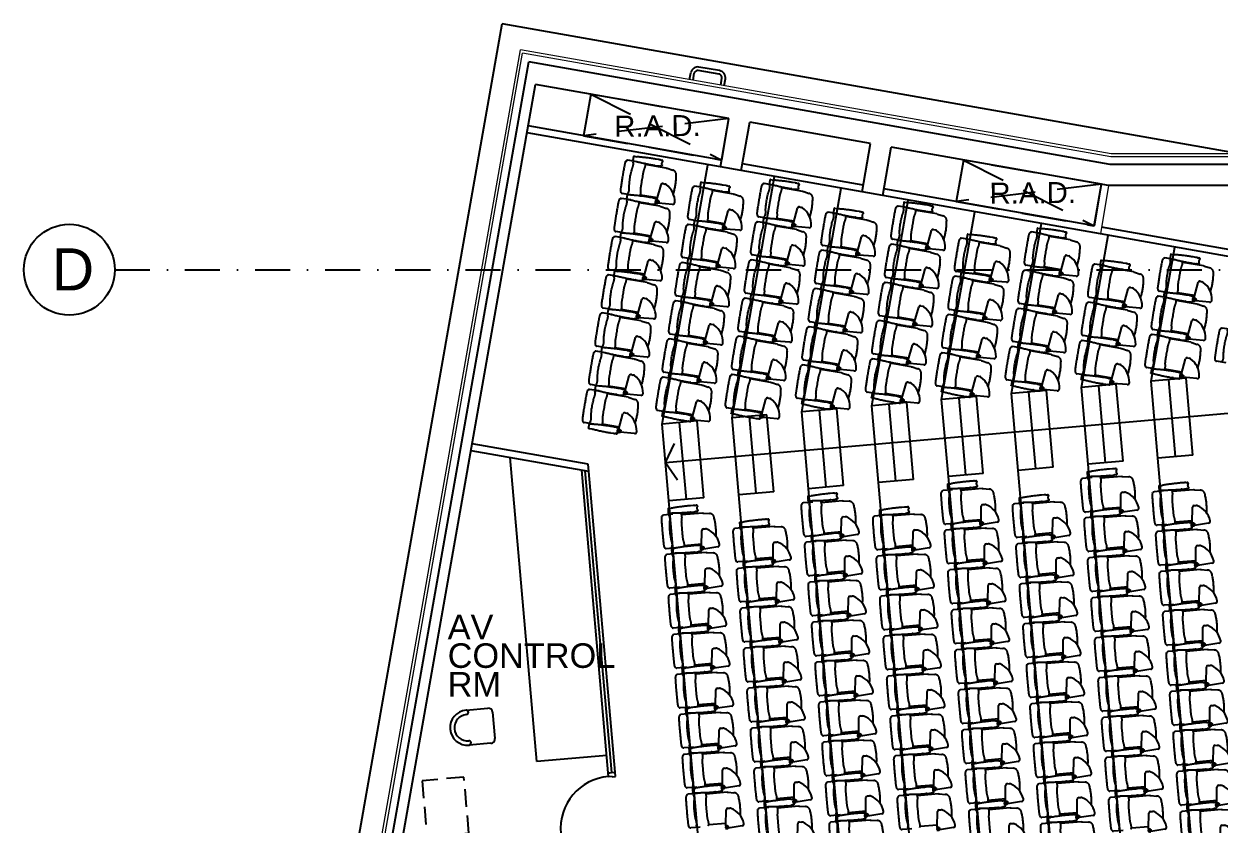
# Model space of a CAD drawing. Header units: millimetres. Extents: x 27940 to 139928, y 247 to 79491.
# Drawn here: x 27940 to 44983, y 66290 to 77695 of the extents above; entities that cross this region are included whole.
import ezdxf

# ---------------------------------------------------------------- set-up
doc = ezdxf.new("R2010")
doc.units = ezdxf.units.MM
doc.header["$LTSCALE"] = 1000
for name, pattern in [('DASHDOT', [1, 0.5, -0.25, 0, -0.25]), ('DASHED2', [0.375, 0.25, -0.125]), ('HIDDEN', [9.524999999999999, 6.35, -3.175])]:
    doc.linetypes.add(name, pattern=pattern)
doc.layers.get('0').update_dxf_attribs({"color": 8})
for name, color, linetype in [('CLADDING', 8, 'Continuous'), ('DLN020__', 8, 'DASHDOT'), ('DLN041__', 8, 'Continuous'), ('DLN210__', 8, 'Continuous'), ('DLN220__', 8, 'Continuous'), ('DLN240__', 8, 'Continuous'), ('DLN246__', 8, 'Continuous'), ('DLN280__', 8, 'Continuous'), ('DLN314__', 8, 'Continuous'), ('DLN325__', 8, 'Continuous'), ('FITDOOR', 8, 'Continuous'), ('Leature theatre furniture', 8, 'Continuous')]:
    doc.layers.add(name, color=color, linetype=linetype)
doc.styles.get("Standard").update_dxf_attribs({"font": 'arial.ttf'})
doc.styles.add('SWIS721LT750', font='swissl.ttf')

# ---------------------------------------------------------------- blocks, each defined once
blk = doc.blocks.new('CC5032PLX')
at = {"layer": 'Leature theatre furniture', "linetype": 'Continuous'}
for p, q in [((-357.1777524185309, 276.1431391216356), (-154.7959730618168, 291.2604706426573)), ((-160.3550309542479, 283.6454166575531), (-124.3175004495279, 283.6454166575641)), ((-124.3175004495279, 268.3545833424432), (-160.355030746694, 268.3545833424396)), ((-160.0770363602496, 283.4955065270042), (-127.3178129368316, 283.4955065270115)), ((-127.3178129484877, 268.5044934729885), (-160.0770363129559, 268.5044934729813)), ((-140.5192742146173, 294.319320550625), (-149.8823046924226, 294.3193205506177)), ((-149.8823046887555, 257.6806794497061), (-140.5192746610119, 257.6806794497024)), ((-127.6699248111254, 247.1431231570023), (-149.6898284154595, 27.6217622004333)), ((-147.3838025174191, 283.6454166575531), (-147.3838025174045, 283.4955065270151)), ((-147.3838025174191, 268.5044934729813), (-147.3838025174045, 268.3545833424359)), ((-136.3903929444496, 283.6454166575531), (-136.3903929444496, 283.4955065270187)), ((-136.3903929444641, 268.5044934729813), (-136.3903929444641, 268.3545833424396)), ((-134.0686565796495, 255.9180536543136), (-116.8416569813999, 255.7141765940178)), ((-134.0676391412562, 296.0819583867997), (-116.841646297471, 296.2858235325693)), ((-130.405837909464, 219.8681914591216), (116.9533194476971, 219.868191459118)), ((-129.382972156789, 283.6454166575568), (-129.382972156789, 283.4955065270115)), ((-129.382972156789, 268.5044934729776), (-129.382972156789, 268.3545833424432)), ((-129.2404601804737, 283.6454166575531), (-129.2404601804737, 283.4955065270115)), ((-129.2404601804737, 268.5044934729813), (-129.2404601804883, 268.3545833424396)), ((-126.6502836972068, 282.7041848482477), (-124.7722408973495, 282.7041848482477)), ((-124.7722408973641, 269.2958151520907), (-126.6502837455046, 269.2958151520907)), ((-123.9492153806641, 279.6478131764816), (-125.8564816220751, 279.6478131764779)), ((-125.8564816180733, 272.3521868235221), (-123.9492153806787, 272.3521868235184)), ((-123.9194118715532, 279.4979030459363), (-125.8426822249894, 279.4979030459363)), ((-123.9194118715386, 272.5020969540492), (-125.8426822213223, 272.5020969540528)), ((-121.6605803606071, 255.7712072990289), (-123.9160479523125, 253.991742043967)), ((238.6143160969514, 240.3559092996329), (376.5008065917064, 240.3559092996366)), ((287.4752842624002, 203.2481981413439), (287.4753710890218, 203.2487426742446)), ((392.860335014615, 231.0989834093052), (392.8581487855699, 231.1020636267567)), ((402.1707711541385, 217.9783282471399), (392.860335014615, 231.0989834093052)), ((-177.0437942388235, 5.255198358121561), (-203.8634265549772, 7.945440964776935)), ((122.1040051827295, 144.7409645699518), (122.1026992049883, 144.7474544416691)), ((126.7722501376848, 66.51125106973632), (126.7977944158338, 60.28399651073414)), ((285.7623777022091, 167.3770280181016), (285.7623002523178, 167.3777905063325)), ((296.494700465817, 107.1523951362033), (296.5193781748094, 106.9125310180752)), ((121.7365500450251, -147.1145123870338), (121.7352777031047, -147.1207574938344)), ((126.7899841097096, -60.41556810003385), (126.7708319595404, -64.70357502879779)), ((287.2768602663855, -167.3253911191932), (287.2768153526267, -167.3259733961204)), ((296.3110072448617, -110.35217132455), (296.2996688804269, -110.4621971439592)), ((-199.0565378643369, -218.7474384311281), (-282.0968622047221, -205.6942082657588)), ((-184.6991479875724, -219.8681914591252), (116.782754246291, -219.8681914591252)), ((239.415501707379, -240.3559092996366), (376.5008065916918, -240.3559092996293)), ((287.343030243559, -202.0159217720284), (287.3431298401847, -202.016639758931)), ((392.860335851452, -231.0989819115384), (392.8580152263021, -231.1022514364959)), ((402.1704200019885, -217.9788211046798), (392.860335852456, -231.0989819105453))]:
    blk.add_line(p, q, dxfattribs=at)
for centre, radius, start, end in [((-354.9444040797971, 246.2444093034937), 29.982026108062, 94.27189498504127, 187.4566335215291), ((-87.3880909338477, 281.2628665634111), 299.82026108062, 187.4566335215291, 243.4986385853551), ((-141.8870977309271, 276), 19.98801740537467, 158.9627806855706, 201.0372193665381), ((-160.0764681285655, 282.9958060918798), 0.4997004351343667, 90.00021498503996, 158.9628563934114), ((-160.0764681285655, 269.0041939081202), 0.4997004351343667, 201.0371456855064, 269.9997902101393), ((-117.7258188781416, 246.1456427608209), 9.994008702687333, 128.271894985004, 174.2718949848943), ((-127.3193433040578, 282.9958060918761), 0.4997004351343667, 21.03732479365413, 90), ((-127.3193433040578, 269.0041939081202), 0.4997004351343667, 270, 338.9626748500549), ((-145.5087137016817, 275.9999999999964), 19.98801740537467, 338.9627761467514, 21.03722384446403), ((-126.4504035741265, 282.5535097679531), 0.1998801740537467, 105.3495538066091, 130.5809985156347), ((-126.450403574112, 269.4464902320469), 0.1998801740537467, 229.4190029262501, 254.6505229831836), ((-124.6514820076263, 276), 6.995806091881135, 91.77481402613795, 105.349479211144), ((-124.6514820076263, 276), 6.995806091881135, 254.6505229831836, 268.225185965522), ((-143.5596108272293, 276.0000000000036), 19.98801740537467, 337.511375366294, 22.48862463351349), ((-198.8760245742451, 57.66597063036534), 49.97004351343667, 243.4986385853551, 264.2718949851433), ((-174.5500932483992, 30.11546319075205), 24.98502175671834, 264.2718949851433, 354.2718949848943)]:
    blk.add_arc(centre, radius, start, end, dxfattribs=at)
for points in [[(-160.3551346310851, 283.6454161285401), (-160.0456829456089, 284.3538388063389), (-159.5291687051504, 285.395646414574), (-158.8770282304613, 286.5291548295245), (-158.1886193836108, 287.5663836873318), (-157.2296337132138, 288.8112227924321), (-156.2460559131869, 289.9047171750171), (-154.9520499453938, 291.1270573289949), (-153.5728805704566, 292.2161437840841), (-152.018923850279, 293.2298270242318), (-150.0331944680074, 294.2527243926088), (-149.8823035511014, 294.3193179351874)], [(-149.8822992296919, 257.6806919592127), (-150.2453597412823, 257.8434503287062), (-152.556961891125, 259.0980818070602), (-154.2721428175137, 260.3114214157649), (-155.9386344083032, 261.7846858354169), (-157.2758573969477, 263.2443378952157), (-158.7124968298886, 265.2098755818515), (-159.6200107287004, 266.7769508073143), (-160.355129602438, 268.3545860008453)], [(-143.4827069552412, 294.320786930537), (-142.1086751917028, 294.389911395192), (-140.7289634405897, 294.5546227415689), (-139.3962607320864, 294.792156321153), (-138.1485890390759, 295.0722237535083), (-137.0027591510443, 295.3663396086449), (-135.9540633322176, 295.6526819286046), (-135.0908446795511, 295.8843020705717), (-134.4504105317174, 296.0323138381464), (-134.0494466677774, 296.0820718627729), (-133.8937669853476, 296.0299305409098), (-133.9902808930055, 295.8798084341106), (-134.3411998166703, 295.6467094160653), (-134.9295963464829, 295.3605351683436), (-135.6940276936803, 295.0682241049144), (-136.6329667358223, 294.789665821856), (-137.7352530687349, 294.5532124210367), (-138.9704763564223, 294.3894238494686), (-140.2914885066275, 294.3207869305406)], [(-140.2914885066275, 257.6792130697868), (-138.9728222077683, 257.6107925138203), (-137.7391240844445, 257.4474618014319), (-136.6378636708396, 257.2115896591677), (-135.6998021379695, 256.9337362168881), (-134.9354895625584, 256.642002722223), (-134.3455947153125, 256.3557483998375), (-133.9923727109854, 256.1220056776729), (-133.8934908762167, 255.9710292533673), (-134.0468861074623, 255.9179434956859), (-134.4455775740207, 255.9667607992524), (-135.0838965508883, 256.1139216656156), (-135.9452346375911, 256.3448920760893), (-136.9932877034007, 256.6311223415432), (-138.1404630841716, 256.9257987269957), (-139.3900366999733, 257.2065741805527), (-140.7244559251121, 257.4446964945346), (-142.1061446304084, 257.6098701471055), (-143.4827069552412, 257.6792130697868)], [(-140.2914885066275, 294.3207869305406), (-140.4052325526573, 294.3196870365791), (-140.5192742146173, 294.319320550625)], [(-140.5192746610119, 257.6806794497024), (-140.4052327751997, 257.6803129650798), (-140.2914885066275, 257.6792130697868)], [(-133.8913604747067, 296.0168531779782), (-133.9902808930055, 295.8798084341106), (-134.3411998166703, 295.6467094160653), (-134.9295963464829, 295.3605351683436), (-135.6940276936803, 295.0682241049144), (-136.6329667358223, 294.789665821856), (-137.7352530687349, 294.5532124210367), (-138.9704763564223, 294.3894238494686), (-140.2914885066275, 294.3207869305406)], [(-140.2914885066275, 257.6792130697868), (-138.9728222077683, 257.6107925138203), (-137.7391240844445, 257.4474618014319), (-136.6378636708396, 257.2115896591677), (-135.6998021379695, 256.9337362168881), (-134.9354895625584, 256.642002722223), (-134.3455947153125, 256.3557483998375), (-133.9923727109854, 256.1220056776729), (-133.8910619773087, 255.9831286262597)], [(-126.7144302740344, 269.3152794761045), (-126.6502826405049, 269.2958188591947)], [(-124.3175004495279, 283.6454166575641), (-124.0883797291899, 283.22878349651), (-123.8725934466784, 282.8158679131484)], [(-123.8725934466929, 269.1841320871754), (-124.0883820151648, 268.7712122407138), (-124.3175004495279, 268.3545833424432)], [(-123.8725934466784, 282.8158679131484), (-123.1761581762112, 281.2491325845986), (-122.6286562868772, 279.5136826159287), (-122.2959947237978, 277.7195108966334), (-122.1920574330288, 276.0000011789598)], [(-122.1920574330288, 276.0000011789598), (-122.2956149024831, 274.2836279736512), (-122.6278025017091, 272.4897276249903), (-123.1752617336315, 270.7532159361581), (-123.8725934466929, 269.1841320871754)], [(118.989624885493, 229.3873946451131), (118.8917063205881, 228.9813348044772), (117.455575896849, 222.572329998402), (116.24802930429, 216.0709236263865), (115.2896843354683, 209.1594151753343), (114.6679866669874, 201.5988448500102), (114.5310174721672, 193.3349782133555), (114.9933441487956, 184.5919930356176), (116.0158284524659, 175.7916017974967), (117.4289584397193, 167.3170415380009), (119.0275218890165, 159.3171755468793), (120.6637217360112, 151.6480309193175), (122.1026950441446, 144.7474536051777)], [(120.8481356315897, 233.8626199555329), (119.7763883995212, 231.7758119524406), (118.9898164476617, 229.3879487589293)], [(286.7010923961643, 198.4406797262927), (285.8371588081063, 191.5786955796357), (285.2580124665692, 183.9822999411845), (285.2034959909361, 177.6196811348855)], [(285.2035126782721, 177.6197906878806), (285.2393790397909, 176.5484256406708)], [(285.2393790397909, 176.5484256406708), (285.2977748154954, 175.0641328224156)], [(285.2977748154954, 175.0641328224156), (285.3393955596403, 174.1389406958187)], [(285.3393961616093, 174.1389180817132), (285.3593846041185, 173.7139644203889), (285.3994018838421, 172.8556786098743)], [(285.3994018838421, 172.8556786098743), (285.4139706453716, 172.5403566782043)], [(285.4139704901318, 172.5403600361933), (285.4289426125179, 172.214685031071)], [(285.4289426125179, 172.214685031071), (285.4643652557133, 171.4374764533241)], [(285.4643652557133, 171.4374764533241), (285.4757543710584, 171.18535360018)], [(285.4757489722979, 171.1854112949222), (285.531881311239, 170.1475409030427)], [(286.844614288726, 199.4070131807675), (286.7010923961643, 198.4406797262927)], [(286.9039043543162, 199.7926690980021), (286.8446447954339, 199.4069232283546)], [(287.1137813443929, 201.068514577124), (287.0472886197094, 200.6778897653639), (286.9039043543162, 199.7926690980021)], [(287.2177703714697, 201.6776281929342), (287.1137831426604, 201.06852905911)], [(287.4752854127146, 203.248197958128), (287.3922815925907, 202.7319479152975), (287.2177703714697, 201.6776281929342)], [(295.8368561545067, 223.586844063153), (292.9638876082754, 219.2460314701311), (290.3225238042214, 213.758574034302), (288.4854860706255, 208.1228590335741), (287.4752712735208, 203.2487569543482)], [(379.0785210817994, 240.1577012148482), (376.5008065917064, 240.3559092996366)], [(384.9065209182445, 238.1130930477448), (381.0258237774397, 239.738494978661), (379.0785210817994, 240.1577012148482)], [(392.8580737172451, 231.1020103140436), (390.6020925922348, 233.788793527332), (387.7412178152299, 236.2657601096871), (384.9065392792254, 238.1130431306738)], [(409.9310063715675, 167.4057095172029), (409.7322623001091, 174.593470117481), (409.4186539225193, 181.6160906913756), (409.0210826997209, 187.8765139391107), (408.5555216733919, 193.3874346982666), (408.0321232469287, 198.1858324830573), (407.452429140787, 202.3489607381889), (406.8011006886227, 206.0000547335258), (406.038328381168, 209.2741793268287), (405.0772474638361, 212.3392267942218), (403.7141325331177, 215.4468007750984), (402.1705925205606, 217.978201680693)], [(-349.6045612246235, 85.46008294263447), (-353.1571257436299, 30.0789908717561), (-353.1555531017366, -30.1261309121619), (-349.6045087167731, -85.46063085384594)], [(-349.1361713428341, 90.251601413147), (-349.6045612246235, 85.46008294263447)], [(122.1039898089657, 144.7409614804637), (124.1079966041289, 132.5124824202903), (125.444168310336, 119.1210325958527), (126.1858541362599, 105.2234163608919), (126.5550516621006, 90.67858758867806), (126.7213204368163, 75.81519698007469), (126.7726060400018, 66.51125240793044)], [(126.7977930333436, 60.28399615994567), (126.9154583413037, 19.74868460773359), (126.9131391402916, -20.96506182142912), (126.7899829713861, -60.41556797277735)], [(285.531881311239, 170.1475409030427), (285.6533186738961, 168.5313230483735)], [(285.6533186738961, 168.5313230483735), (285.7623761724681, 167.3770278598677)], [(285.7622402925917, 167.3777844133147), (285.8435634459311, 166.6120644772564)], [(285.8435634459311, 166.6120644772564), (286.6121841063723, 161.0536016467086), (287.9563400174957, 153.6744380114251), (289.5818486924109, 145.9849432495284), (291.026779217922, 139.6317143497581)], [(291.026779217922, 139.6317143497581), (291.2125278643507, 138.8362213806286)], [(291.2125259628083, 138.8362296286796), (293.3109903063887, 128.9431570788947), (295.1611915965768, 117.9049641064266), (296.4947006010625, 107.1523963518011)], [(296.51938190691, 106.9125306626156), (301.3318344513391, 34.93514734751079), (301.2339730118692, -38.09126812146133), (296.3110133255541, -110.3521712525944)], [(409.9310794767516, -167.4058069694402), (410.9729357714677, -101.2130062978977), (411.5017463510594, -33.78370477488716), (411.501506198023, 33.84507864892657), (410.9722225850128, 101.2734304752667), (409.931079700953, 167.4058124381627)], [(-349.6045087167731, -85.46063085384594), (-349.1361348790233, -90.2519625626519)], [(-349.1361348790233, -90.2519625626519), (-341.2348603177816, -149.2954265891713)], [(-341.2347741970734, -149.295412038231), (-341.2030324525695, -149.4831185908952)], [(-341.2030324525695, -149.4831185908952), (-338.3987095330376, -160.252246401611), (-333.3328356255515, -171.2355960517234), (-326.2050370643701, -181.3265171821549), (-317.190582469193, -190.1407231275043), (-306.5358345186978, -197.3394551748497), (-294.5425963129092, -202.6325171849167), (-282.0968567103409, -205.6941472749895)], [(121.7352621297905, -147.1207543224009), (120.5410905527242, -152.7929830035791), (119.1309738913551, -159.2810087491453), (117.7781722312502, -165.7056484336135), (116.5398905780166, -172.2533510472349), (115.4791226802772, -179.1569037873051), (114.6976210095308, -186.5474602054164), (114.3331197479856, -194.292448959266), (114.4808641438576, -202.0696936743625), (115.1178895258781, -209.5568673848102), (116.1282960214157, -216.528969795454), (117.4072614288161, -223.0545948586405), (118.8728612596606, -229.2685706224656), (118.9436602704372, -229.5494933510709)], [(126.7714484366297, -64.70357767054156), (126.6752557997097, -78.13409795267216), (126.3651518059487, -96.62915723354308), (125.6421983448672, -114.6034607313995), (124.1909050377726, -131.5623924899992), (121.7365459481371, -147.1145115531981)], [(287.1043049030995, -170.1837147808728), (287.0724507972773, -171.0910055474524)], [(287.1114085461886, -170.0183570316731), (287.1043049030995, -170.1837147808728)], [(287.1992933985312, -168.4143617660375), (287.1114085461886, -170.0183570316731)], [(287.2768581180135, -167.3253909529521), (287.1992933985312, -168.4143617660375)], [(287.3371634493087, -166.5813924144895), (287.2767700617987, -167.3259699012197)], [(291.7380262905499, -139.5595158616197), (290.4663007785275, -145.8976402750304), (289.0718301645247, -153.5816010168346), (287.9551283209003, -160.9640730351166), (287.3371634493087, -166.5813924144895)], [(291.8875581538305, -138.8425330145437), (291.7380262905499, -139.5595158616197)], [(296.299669007014, -110.4621976799717), (295.1769151101762, -119.803317674865), (293.6311399822152, -129.7400586322583), (291.8875609598181, -138.8425423292865)], [(402.1702578182012, -217.9787061835777), (403.7414111002436, -215.3943702096512), (405.0942742834595, -212.2926510518628), (406.0503275607916, -209.2293430500213), (406.810524378554, -205.9535332049927), (407.4601662031637, -202.2997154841796), (408.0385631189711, -198.1335391023495), (408.5607807432971, -193.3328015422412), (409.0251936139393, -187.82071581747), (409.4216497682064, -181.5604953238508), (409.7341892715776, -174.5395298091025), (409.9310096782574, -167.4056943722826)], [(-184.6991479875724, -219.8681914591252), (-189.5097908112366, -219.743025722586), (-194.3038505396398, -219.3681219778919), (-199.0643788620655, -218.7453302156464)], [(111.5510249562794, -219.8681914591216), (116.1387640376051, -219.2561504439109), (116.6408601772273, -219.1118241219483)], [(118.9436187083629, -229.5491789412263), (119.7065008986101, -231.8197058618607), (120.7565081475914, -233.8632477032152)], [(286.4780639029486, -184.8585681667828), (286.3949188298284, -188.7148784428937), (286.5111207524169, -193.3682688889712), (286.7404875059146, -196.8510479958713)], [(286.5223602044571, -183.8875511740262), (286.4780766189942, -184.8585634216288)], [(286.6049917088094, -182.2008348110976), (286.5291965551587, -183.7421031181839), (286.5223602044571, -183.8875511740262)], [(286.6572961741913, -181.20411013782), (286.6049917088094, -182.2008348110976)], [(286.7054005827958, -180.2899478529653), (286.6572958850302, -181.204091024938)], [(286.7984378862893, -178.3959125864167), (286.7054005827958, -180.2899478529653)], [(286.7404875059146, -196.8510479958713), (286.8268491410709, -197.8384871237431)], [(287.0317293016851, -172.4517459929993), (286.936853833482, -175.1530823075154), (286.7984378862893, -178.3959125864167)], [(286.8268844029226, -197.8385299917099), (286.9054465967638, -198.6337583081622)], [(286.9054465967638, -198.6337583081622), (287.0673490680347, -200.0205375147452)], [(287.0416017026291, -172.1356809981153), (287.031728950562, -172.451748832631)], [(287.0724552062893, -171.0909511767168), (287.0648861065565, -171.3560528168855), (287.0416017026291, -172.1356809981153)], [(287.0673490680347, -200.0205375147452), (287.2019549802644, -201.0129798705602)], [(287.201966308814, -201.0130961708455), (287.226135489007, -201.182376719371), (287.3177353282372, -201.8328616175531)], [(287.3177353282372, -201.8328616175531), (287.3431506746856, -202.0159068966095)], [(287.3431753798795, -202.0166334487149), (288.2913682751096, -207.1196448993142), (290.120357247506, -213.0941085310042), (292.8401214160549, -218.9245801223078), (295.8979666098021, -223.588009420866)], [(295.8997371893638, -223.5867040127741), (296.1997513545357, -223.9890468330559)], [(296.1997513545357, -223.9890468330559), (296.9348365521146, -225.0105978861975)], [(296.9348365521146, -225.0105978861975), (297.5203602168331, -225.8926008162307), (297.8858945367538, -226.5226521061413)], [(384.9062779795349, -238.1132306489271), (381.0326663767191, -239.7365880658326), (376.5008065916918, -240.3559092996293)], [(384.9062975987763, -238.1131816369816), (387.7729905898159, -236.2421761883088), (390.6363961662864, -233.7538773884953), (392.8579280755512, -231.1021895406047)]]:
    blk.add_spline(points, degree=3, dxfattribs=at)
blk.add_open_spline([(-344.2657043352956, 126.6469531274706), (-345.8891933378036, 114.5151692226973), (-347.5126823403261, 102.3833853179203), (-349.1361713428341, 90.251601413147)], degree=3, dxfattribs=at)
blk = doc.blocks.new('BB5032X')
at = {"linetype": 'Continuous'}
for p, q in [((-117.2006055260645, 22.85768559180724), (-117.2001462967019, 22.86802871588588)), ((-117.2004616016784, 22.86115186847746), (-116.2600953388173, 38.21736256724398)), ((-110.3396859288914, 43.79614456267882), (-110.3380851815236, 43.79627618443919)), ((-104.1310684052005, 44.25170212097873), (-104.0619120373376, 44.25653130060527)), ((-82.71045748107281, 44.62930340752791), (-82.71115726955759, 44.62931210098759)), ((-77.35698110841622, 44.55849439041776), (-77.35895162444649, 44.55852268911985)), ((-19.35866884634015, 44.97302593535278), (-59.53735537663306, 44.72385374997975)), ((-19.41575367928453, 44.97303916209057), (-10.85145599570387, 44.97303916209057)), ((-11.15741501400043, 44.97302161227708), (-11.19134595078503, 44.97301786785829)), ((280.2985194872526, 34.12385037337663), (245.7100365835868, 34.12385037337663)), ((296.6400140526021, 33.97962958913558), (254.5741805299913, 33.97963293146313)), ((280.3427609759674, 34.1232093746512), (280.2987987445013, 34.12381186379935)), ((283.5879062567183, 34.0343562947528), (280.3429275837552, 34.12324189848005)), ((284.099119065977, 34.01994781480607), (284.084360239729, 34.02031346094009)), ((-116.2600953404835, -38.21736254759162), (-117.2007927604864, -22.85391981368593)), ((-117.2000852019919, -22.86933325150312), (-117.2006294390594, -22.85714517411543)), ((-110.3396856607214, -43.79614109009708), (-110.3381054014026, -43.79627104718384)), ((-104.0619120383417, -44.25653129827697), (-104.13111626717, -44.25169850148086)), ((-77.35714537127933, -44.55849786233739), (-77.3589516101274, -44.55852372949448)), ((-59.53735540861089, -44.72385326627409), (-19.35848669753614, -44.97302574013884)), ((-19.41574610982207, -44.97303916209057), (-10.85142994731723, -44.97303916209057)), ((296.6400141578706, -33.97962958913558), (254.6182931442963, -33.97962958913558))]:
    blk.add_line(p, q, dxfattribs=at)
for points in [[(-117.2004741721394, 22.85838170949137), (-117.2036609890129, 22.49189057319745), (-117.019318145838, 21.00493626646494), (-116.5870718060542, 19.25545344333659), (-115.9576743734942, 17.14362962528685), (-115.1901120749098, 14.62257940424752), (-114.361227897105, 11.65036102385056), (-113.5795486954521, 8.197686522566073), (-112.992095116686, 4.264782466569159), (-112.7683473836296, 0.01483942559571005), (-112.9893806559703, -4.237228961595974), (-113.5754478212111, -8.17573649136466), (-114.3571550034321, -11.63444039908791), (-115.1869023550971, -14.61173697083723), (-115.9555362162937, -17.13667826155142), (-116.5858471612155, -19.25111531533184), (-117.0188059482243, -21.0023614530437), (-117.2036380997379, -22.49056639869377), (-117.2005039899304, -22.85794322702714)], [(-110.8879829046055, 43.74060786431073), (-111.2554904302524, 43.68544691568968), (-111.8159221136812, 43.56129906661226), (-112.5598796747145, 43.30888272574521), (-113.3612431811853, 42.90597755425551), (-114.1484174676007, 42.34303617403202), (-114.8764251247558, 41.61215412570891), (-115.4962219047957, 40.71921329516044), (-115.9602105167723, 39.68419583064679), (-116.2269388447676, 38.53715652797837), (-116.260082678069, 38.2172101682736)], [(-110.3380851925176, 43.79627614746278), (-110.5795565944209, 43.77473368526262), (-110.8879829046055, 43.74060786431073)], [(-110.002316862905, 43.82376865200786), (-110.3396859288914, 43.79614456234413)], [(-104.1315416967991, 44.2520938651287), (-106.1054701236135, 44.11913811595878), (-108.3011948353451, 43.95807672647788), (-110.002316862905, 43.82376865200786)], [(-104.06192473806, 44.25657828777184), (-104.1315416967991, 44.2520938651287)], [(-103.7918756811414, 44.26793667220772), (-103.9815381765802, 44.26115848099289), (-104.0619219483997, 44.2565276754467)], [(-103.7902823536569, 44.26795264996326), (-93.89030200034904, 44.45716272395657), (-84.00952199031599, 44.61687333688315)], [(-102.9971611829969, 44.34811929694843), (-103.2103616780005, 44.30752663846215)], [(-101.913415301955, 44.42536860651308), (-102.9971611829969, 44.34811929694843)], [(-100.9711198123114, 44.40216943049745), (-101.4224280613635, 44.41378363957483), (-101.9075250294409, 44.42567867896287)], [(-99.20304157626379, 44.35564608272398), (-100.9711198123114, 44.40216943049745)], [(-82.71115683048993, 44.62934756206232), (-82.83531730200048, 44.62960212711914), (-83.04135315945314, 44.62832464362145), (-83.31972325100651, 44.62566371515277), (-83.64730020692514, 44.62184365390567), (-84.00163864929345, 44.61704643710982)], [(-77.41733109360212, 44.55933159418782), (-79.0930108295288, 44.58218391980336), (-80.99114294572792, 44.60728560762072), (-82.71045748107281, 44.62930340752791)], [(-77.35895161045482, 44.55852372982918), (-77.41733109360212, 44.55933159418782)], [(-76.44063765448664, 44.55374878435396), (-77.35698196590238, 44.55843689254834)], [(-59.53735384621541, 44.72385568115715), (-62.72981649661961, 44.68465151661803), (-66.24754034254147, 44.64246674058813), (-69.52235662751627, 44.60557472094661), (-72.39574102879124, 44.57708680346695), (-74.73490063889767, 44.55938983893429), (-76.44063765448664, 44.55374878435396)], [(-10.8514823085934, 44.97304804043961), (-11.1913800150287, 44.97302648835466)], [(229.1404610995451, 35.0855694038255), (169.6870065537878, 39.50686194767331), (107.8332556287351, 42.6651389236722), (44.2294919029373, 44.48747306857695), (-10.8514823085934, 44.97304804043961)], [(238.0499566928047, 34.4490598042612), (237.5602292533076, 34.47711442883156), (229.1404608510275, 35.08556977527041)], [(254.5743088733798, 33.97963325793535), (246.2912730427779, 34.09865591917332), (238.0499566928047, 34.4490598042612)], [(284.084360239729, 34.02031346127478), (283.5832464145715, 34.03439263196924)], [(284.3902806721599, 34.00133186885796), (284.0990337937619, 34.01709725801629)], [(296.6400081921165, 33.97962958913558), (298.1856688926782, 33.77699901924643), (299.5097307476244, 33.2483547539523), (300.7000115748087, 32.3960795075036), (301.7013765602751, 31.19873033771), (302.3680214170818, 29.75714653453906), (302.6355646432203, 28.08449743311212)], [(302.6355632886989, -28.084493705348), (302.8454089685474, -9.508585892610427), (302.8455954171004, 9.475878714867576), (302.6355631624465, 28.08449363372347)], [(-116.2600811113443, -38.21720985678985), (-116.2260635871426, -38.5438140198894), (-115.956271514493, -39.69577928882791), (-115.4878809094662, -40.73386650971952), (-114.8629786317761, -41.62814547707239), (-114.1296637698979, -42.35881142361177), (-113.3372199518417, -42.92031175306329), (-112.5288580121851, -43.32159174149274), (-111.7803380562618, -43.57077257568744), (-111.2282640011981, -43.69018511752074), (-110.8662873991561, -43.74332164975931)], [(-110.8662873991561, -43.74332164975931), (-110.5649815759825, -43.7761409329687), (-110.3381056915605, -43.79627457507013)], [(-110.3396859328859, -43.79614456168201), (-110.0023167036634, -43.82376866500272)], [(-110.0023167036634, -43.82376866500272), (-108.2881505525802, -43.9590744793386), (-106.0924310920309, -44.12005315007264), (-104.1315896440574, -44.25209077131876)], [(-104.1315615595595, -44.25166595432529), (-103.9351165684857, -44.26335411140462)], [(-104.1315896440574, -44.25209077131876), (-104.0619247400609, -44.25657828743715)], [(-103.9351165684857, -44.26335411140462), (-103.7918755069113, -44.26793609722517)], [(-84.00869982052973, -44.61688538433373), (-93.89030500687659, -44.45716267066018), (-103.7902823526529, -44.26795264963584)], [(-84.00098664483085, -44.61704836829449), (-83.94734202651307, -44.61781203748251), (-83.72094885238039, -44.62086433799413), (-83.50701728498098, -44.62350853449607), (-83.31091788805497, -44.62571553841553), (-82.98875363761908, -44.62871578514023), (-82.78004385814711, -44.62968451606139), (-82.71035070675134, -44.6285942276736)], [(-82.71045748107281, -44.6293034072005), (-80.97635043733317, -44.60709320630122), (-79.07821832547052, -44.58198502571031), (-77.41733109193592, -44.55933159386041)], [(-77.41733109193592, -44.55933159386041), (-77.3589516101274, -44.55852372949448)], [(-77.3571460998428, -44.5584487044689), (-76.42561173069407, -44.55374431236851)], [(-76.42561173069407, -44.55374431236851), (-74.71214136982599, -44.55952193041594), (-72.36663870330813, -44.5773468892221), (-69.48880382605421, -44.60593383999367), (-66.21156608404272, -44.64288802303781), (-62.69326564411313, -44.68509745661868), (-59.53735370996583, -44.72385566650337)], [(-10.85145615760848, -44.97304818435077), (44.19408964619652, -44.4881032994308), (107.7994411194886, -42.6664795842953), (169.6550736175632, -39.50885876327084), (228.9140796353895, -35.10511440847768)], [(229.1404658043903, -35.08556993017555), (237.529686009977, -34.47889123032655), (238.0500006271395, -34.44905761391419)], [(238.0500006271395, -34.44905761391419), (246.2608166670398, -34.099526736798), (254.5822020984779, -33.97963202367828)], [(296.6400135029326, -33.97962958913558), (298.261550210671, -33.75622136089078), (299.7154717321828, -33.13088716346829), (301.0541868000219, -32.04178934619267), (301.9664674065934, -30.73745100921951), (302.4829505033704, -29.33117199021945), (302.6352340064332, -28.10241622233298), (302.6355608345038, -28.08450759535481)]]:
    blk.add_spline(points, degree=3, dxfattribs=at)
blk = doc.blocks.new('DR1CM')
at = {"layer": 'FITDOOR'}
blk.add_arc((0, 0), 1, 0, 90, dxfattribs=at)
blk = doc.blocks.new('DR1CR2')
at = {"layer": 'FITDOOR'}
for p, q in [((-50, 0), (-50, -50)), ((-50, 0), (0, 0)), ((0, 0), (0, -25)), ((-62.5, -50), (-50, -50)), ((-62.5, -50), (-62.5, -100)), ((-62.5, -100), (0, -100)), ((-12, -25), (0, -25)), ((-12, -75), (0, -75)), ((0, -75), (0, -100))]:
    blk.add_line(p, q, dxfattribs=at)

msp = doc.modelspace()

# ---------------------------------------------------------------- linework, layer by layer
at = {"layer": 'CLADDING', "lineweight": 9}
for p, q in [((32796.80779564186, 64722.87473731975), (35019.24251148649, 77326.92833657587)), ((32838.06126132127, 64726.48394789784), (35051.68889450029, 77280.5900993487)), ((43444.03974731712, 75841.40927690074), (35019.24251148649, 77326.92833657587)), ((43440.5402007761, 75801.40927690074), (35051.68889450029, 77280.5900993487)), ((52780.91644801342, 75841.40927690071), (43444.03974731712, 75841.40927690074)), ((52740.91644801336, 75801.40927690071), (43440.5402007761, 75801.40927690074))]:
    msp.add_line(p, q, dxfattribs=at)
at = {"layer": 'DLN020__'}
msp.add_line((29235.31942692693, 74191.4092769909), (52495.46045840697, 74191.40927697161), dxfattribs=at)
at = {"layer": 'DLN020__', "color": 0, "linetype": 'Continuous'}
msp.add_circle((28587.67931406017, 74191.4092769909), 647.6401128667666, dxfattribs=at)
at = {"layer": 'DLN210__', "color": 2, "linetype": 'HIDDEN', "ltscale": 0.1}
for p, q in [((36024.38935984983, 76692.7518522869), (37889.81595927404, 75754.57084514559)), ((37994.0048658742, 76345.45549695291), (35920.20045324968, 76101.86720047954)), ((41336.40911965878, 75755.11050864319), (43201.835719083, 74816.92950150203)), ((43306.1844026068, 75408.77491825943), (41232.22021305861, 75164.22585683591))]:
    msp.add_line(p, q, dxfattribs=at)
for points in [[(35920.20045324964, 76101.86720047954), (37889.81595927403, 75754.57084514566), (37994.0048658742, 76345.45549695291), (36024.38935984981, 76692.7518522869)], [(41232.22021305861, 75164.22585683594), (43201.835719083, 74816.92950150203), (43306.19374402998, 75408.77327111449), (41336.40911965878, 75755.11050864319)]]:
    msp.add_lwpolyline(points, close=True, dxfattribs=at)
at = {"layer": 'DLN220__'}
for p, q in [((37889.81595927401, 75754.57084514554), (35132.35425083982, 76240.785742613)), ((37872.45114150732, 75656.09006984431), (35114.98943307312, 76142.30496731178)), ((39908.67185294905, 75398.59208092833), (38185.25828517767, 75702.47639184548)), ((39891.30703518236, 75300.11130562707), (38167.89346741099, 75603.99561654423)), ((43207.75047577619, 74816.87550824533), (40204.11417885272, 75346.49762762825)), ((43289.83026742784, 74700.8599652176), (40186.74936108604, 75248.01685232697)), ((46681.81986532646, 74102.76068082558), (43289.83026742785, 74700.8599652176)), ((46685.35339018455, 74203.68028624471), (43306.23592189964, 74799.50986688667)), ((35996.36233526636, 71315.93272991532), (34316.20781580516, 71612.18930345563)), ((35987.3393088211, 71419.06639411383), (34333.57263357185, 71710.67007875686)), ((35996.36233526636, 71315.93272991532), (35987.3393088211, 71419.06639411383))]:
    msp.add_line(p, q, dxfattribs=at)
at = {"layer": 'DLN220__', "color": 2}
for p, q in [((37041.44833228967, 71991.6296932911), (37693.16576466119, 75687.7029190288)), ((38037.64303038138, 72078.78543603867), (38644.41700722548, 75519.97165953224)), ((39033.83772847327, 72165.94117878632), (39595.66824978971, 75352.24040003573)), ((40030.03242656498, 72253.096921534), (40546.91949235389, 75184.50914053914)), ((41026.22712465675, 72340.25266428162), (41498.17073491818, 75016.77788104264)), ((42022.42182274841, 72427.40840702927), (42449.42197748236, 74849.04662154608)), ((43018.61652084035, 72514.56414977692), (43400.67322004665, 74681.31536204954)), ((44014.81121893189, 72601.71989252458), (44351.92446261071, 74513.58410255301)), ((44512.90856797792, 72645.2977638984), (44014.81121893201, 72601.71989252458)), ((44359.7312104775, 71527.69466031056), (44263.85989345497, 72623.5088282115)), ((44608.77988500029, 71549.48359599746), (44512.90856797787, 72645.2977638984)), ((42520.51917179444, 72470.9862784031), (42022.42182274841, 72427.40840702927)), ((42367.34181429396, 71353.38317481526), (42271.47049727148, 72449.1973427162)), ((42616.3904888168, 71375.17211050216), (42520.51917179444, 72470.9862784031)), ((43516.71386988621, 72558.14202115078), (43018.61652084035, 72514.56414977695)), ((43114.48783786272, 71418.74998187598), (43018.61652084035, 72514.56414977692)), ((43363.53651238556, 71440.53891756291), (43267.66519536325, 72536.35308546385)), ((43612.58518690869, 71462.32785324981), (43516.71386988621, 72558.14202115075)), ((44110.68253595437, 71505.90572462363), (44014.81121893195, 72601.71989252458)), ((40528.12977561101, 72296.67479290783), (40030.03242656504, 72253.09692153397)), ((40374.9524181103, 71179.07168931993), (40279.081101088, 72274.88585722093)), ((40624.00109263338, 71200.86062500688), (40528.12977561096, 72296.67479290783)), ((41524.32447370273, 72383.83053565545), (41026.22712465675, 72340.25266428165)), ((41122.09844167918, 71244.43849638068), (41026.22712465681, 72340.25266428162)), ((41371.14711620213, 71266.22743206761), (41275.27579917971, 72362.04159996855)), ((41620.19579072509, 71288.01636775454), (41524.32447370267, 72383.83053565548)), ((42118.29313977095, 71331.59423912833), (42022.42182274847, 72427.40840702927)), ((38535.7403794273, 72122.36330741252), (38037.6430303815, 72078.7854360387)), ((38382.56302192688, 71004.76020382466), (38286.69170490446, 72100.57437172563)), ((38631.61169644989, 71026.54913951158), (38535.74037942741, 72122.36330741252)), ((39531.93507751907, 72209.51905016018), (39033.83772847327, 72165.94117878638)), ((39129.70904549563, 71070.12701088541), (39033.83772847327, 72165.94117878632)), ((39378.75772001859, 71091.9159465723), (39282.88640299617, 72187.73011447325)), ((39627.80639454155, 71113.70488225923), (39531.93507751919, 72209.51905016018)), ((40125.90374358746, 71157.28275363306), (40030.03242656504, 72253.09692153397)), ((37539.54568133576, 72035.20756466487), (37041.44833228967, 71991.62969329099)), ((37756.12542282042, 63822.83316893877), (37041.44833228967, 71991.6296932911)), ((37386.36832383534, 70917.60446107706), (37290.4970068128, 72013.41862897795)), ((37635.41699835812, 70939.3933967639), (37539.5456813357, 72035.20756466487)), ((38133.51434740392, 70982.97126813773), (38037.64303038144, 72078.78543603867)), ((35253.90697237808, 67181.15178995479), (34874.85952539186, 71513.68393423657)), ((43612.58518690875, 71462.32785324981), (43114.48783786266, 71418.74998187601)), ((43637.42229434874, 65441.58179332556), (43114.48783786278, 71418.74998187601)), ((44608.7798850004, 71549.48359599743), (44110.68253595443, 71505.9057246236)), ((44633.61699244039, 65528.73753607318), (44110.68253595443, 71505.90572462363)), ((41620.19579072509, 71288.01636775448), (41122.09844167918, 71244.43849638065)), ((41645.0328981652, 65267.27030783023), (41122.09844167923, 71244.43849638068)), ((42616.3904888168, 71375.17211050216), (42118.29313977095, 71331.5942391283)), ((42641.22759625691, 65354.42605057791), (42118.29313977095, 71331.59423912836)), ((39627.80639454149, 71113.7048822592), (39129.70904549563, 71070.12701088538)), ((39652.64350198166, 65092.95882233496), (39129.70904549569, 71070.12701088541)), ((40624.00109263344, 71200.86062500686), (40125.90374358746, 71157.282753633)), ((40648.83820007349, 65180.11456508261), (40125.90374358752, 71157.28275363306)), ((37635.41699835818, 70939.39339676393), (37137.31964931209, 70895.8155253901)), ((38631.61169644984, 71026.54913951155), (38133.51434740398, 70982.97126813773)), ((38656.44880388983, 65005.80307958731), (38133.51434740386, 70982.97126813776)), ((34244.39219962918, 67913.0861352711), (34555.70304278542, 67940.32230487924)), ((34623.41244533683, 67883.50737017095), (34656.09584886646, 67509.9343583848)), ((34599.28091415811, 67442.22495583327), (34287.97007100187, 67414.98878622513)), ((36250.10167047009, 67268.3075327002), (35253.90697237808, 67181.15178995479))]:
    msp.add_line(p, q, dxfattribs=at)
at = {"layer": 'DLN220__', "lineweight": 9}
for p, q in [((43306.1844026068, 75408.77491825943), (43207.75047577619, 74816.87550824533)), ((43404.66984873035, 75391.40927690074), (43289.83026742785, 74700.8599652176))]:
    msp.add_line(p, q, dxfattribs=at)
at = {"layer": 'DLN220__', "color": 2}
for centre, radius, start, end in [((34266.18113531552, 67664.03746074809), 250.0000000002273, 94.99999999986855, 274.9999999998685), ((34266.18113531552, 67664.03746074809), 187.5000000001705, 94.99999999986855, 274.9999999998685), ((34247.11581658993, 67881.95505095618), 31.24999999977376, 274.9999999998685, 94.99999999986855), ((34561.15027670698, 67878.06013624936), 62.50000000005684, 4.999999999873086, 94.99999999986855), ((34593.83368023667, 67504.48712446318), 62.50000000005684, 274.9999999998685, 4.999999999873086), ((34285.24645404112, 67446.11987054006), 31.24999999977376, 274.9999999998685, 94.99999999986855)]:
    msp.add_arc(centre, radius, start, end, dxfattribs=at)
at = {"layer": 'DLN240__', "color": 3}
for p, q in [((37089.38399080097, 71443.7226093406), (37216.16946932304, 71715.61494545169)), ((37089.38399080097, 71443.72260934055), (37261.45692170624, 71197.97699605381))]:
    msp.add_line(p, q, dxfattribs=at)
at = {"layer": 'DLN240__', "color": 1}
msp.add_lwpolyline([(37089.38399080097, 71443.72260934055), (37089.38399080097, 71443.72260934055), (47549.42832076424, 72358.85790819088)], dxfattribs=at)
at = {"layer": 'DLN246__'}
for p, q in [((37861.10766844888, 77028.91615624526), (37565.66534254521, 77081.01060954535)), ((37432.45493171058, 76901.41387670956), (37449.81974947729, 76999.89465201083)), ((37481.6953193612, 76892.73146782622), (37499.06013712788, 76991.21224312745)), ((37852.42525956547, 76979.67576859468), (37556.98293366183, 77031.77022189471)), ((37875.61842056608, 76823.27219675943), (37892.98323833273, 76921.75297206071)), ((37924.8588082167, 76814.58978787609), (37942.2236259834, 76913.07056317736))]:
    msp.add_line(p, q, dxfattribs=at)
for centre, radius, start, end in [((37548.30052477852, 76982.52983424415), 100, 80.0000000003644, 169.9999999999357), ((37548.30052477847, 76982.5298342441), 50, 80.0000000003644, 169.9999999999357), ((37843.74285068212, 76930.43538094407), 50, 349.9999999999358, 80.0000000003644), ((37843.74285068217, 76930.43538094407), 100, 349.9999999999358, 80.0000000003644)]:
    msp.add_arc(centre, radius, start, end, dxfattribs=at)
at = {"layer": 'DLN280__', "color": 1}
for p in [(32468.81557957365, 64694.17913668904), (46126.17271159243, 75691.40927690074)]:
    msp.add_line(p, (34761.27240175559, 77695.34783458711), dxfattribs=at)
at = {"layer": 'DLN280__'}
for p, q in [((32951.50829193965, 64736.40927698764), (35140.91644778827, 77153.159946974)), ((43430.91644778827, 75691.40927690074), (35140.91644778827, 77153.159946974)), ((33103.82228372249, 64736.40927698764), (35236.54315744006, 76831.67039442032)), ((37994.0048658742, 76345.45549695287), (35236.54315744006, 76831.67039442032)), ((37872.45114150731, 75656.09006984433), (37994.00486587419, 76345.45549695291)), ((38167.89346741098, 75603.99561654423), (38289.44719177784, 76293.36104365283)), ((40012.86075954921, 75989.47673273562), (38289.44719177784, 76293.3610436528)), ((39891.30703518234, 75300.11130562707), (40012.86075954922, 75989.47673273568)), ((40186.74936108601, 75248.01685232697), (40308.30308545288, 75937.3822794356)), ((43404.66984873035, 75391.40927690074), (40308.30308545288, 75937.38227943554)), ((52630.9164480133, 75691.40927690071), (43430.91644778827, 75691.40927690074)), ((38167.89346741098, 75603.99561654423), (37872.45114150731, 75656.09006984433)), ((52630.9164480133, 75391.40927690077), (43404.66984873035, 75391.40927690074)), ((40186.74936108601, 75248.01685232697), (39891.30703518234, 75300.11130562707))]:
    msp.add_line(p, q, dxfattribs=at)
at = {"layer": 'DLN280__', "color": 1, "linetype": 'DASHED2'}
msp.add_lwpolyline([(33617.5100750344, 66907.10051119838), (33687.23466923252, 66110.14475272501), (34284.95148808756, 66162.4381983736), (34215.22689388946, 66959.39395684698)], close=True, dxfattribs=at)
at = {"layer": 'DLN314__'}
for p, q in [((36271.89060615681, 67019.25885817861), (35894.40753436858, 71333.91011212637)), ((36321.70034106143, 67023.616645316), (35945.38493481743, 71324.92142102086)), ((36371.51007596604, 67027.97443245338), (35996.36233526637, 71315.93272991532)), ((36271.89060615675, 67019.25885817864), (36371.51007596593, 67027.97443245341))]:
    msp.add_line(p, q, dxfattribs=at)

# ---------------------------------------------------------------- block references
at = {"layer": 'DLN325__', "color": 2, "lineweight": 9, "rotation": 94.99999999987303}
msp.add_blockref('DR1CR2', (36271.89060615681, 67019.25885817864), dxfattribs=at)
at = {"layer": 'DLN325__', "color": 2, "lineweight": 9, "xscale": 750.0000000000128, "yscale": 750.0000000000128, "zscale": 750.0000000000128, "rotation": 95.00000000000732}
msp.add_blockref('DR1CM', (36341.61520035492, 66222.30309970524), dxfattribs=at)
at = {"layer": 'Leature theatre furniture'}
for name, p, rotation in [('CC5032PLX', (36881.82922934578, 75454.33674264273), 170.5606272962879), ('BB5032X', (36927.09229995785, 75726.59995065797), 170.5606272962879), ('CC5032PLX', (37839.39026325321, 75083.99220948834), 170.5606272962879), ('BB5032X', (37884.65333386528, 75356.25541750375), 170.5606272962879), ('CC5032PLX', (38827.3563918084, 75121.65206090738), 170.5606272962879), ('BB5032X', (38872.61946242047, 75393.91526892262), 170.5606272962879), ('CC5032PLX', (36791.30308812164, 74909.81032661196), 170.5606272962879), ('BB5032X', (36836.56615873375, 75182.0735346272), 170.5606272962879), ('BB5032X', (40782.68254899181, 75073.02338349527), 170.5606272962879), ('CC5032PLX', (39741.22478029574, 74713.60443264413), 170.5606272962879), ('BB5032X', (39786.48785090781, 74985.86764065926), 170.5606272962879), ('CC5032PLX', (40737.41947837982, 74800.76017547997), 170.5606272962879), ('CC5032PLX', (37748.86412202906, 74539.46579345786), 170.5606272962879), ('BB5032X', (37794.12719264114, 74811.72900147321), 170.5606272962879), ('CC5032PLX', (38736.83025058433, 74577.12564487684), 170.5606272962879), ('BB5032X', (38782.09332119633, 74849.38885289208), 170.5606272962879), ('CC5032PLX', (36700.77694689753, 74365.28391058154), 170.5606272962879), ('BB5032X', (36746.04001750963, 74637.54711859672), 170.5606272962879), ('CC5032PLX', (41643.08803523961, 74343.38950228544), 170.5606272962879), ('BB5032X', (41688.35110585162, 74615.65271030086), 170.5606272962879), ('CC5032PLX', (42639.28272754252, 74430.54524608223), 170.5606272962879), ('BB5032X', (42684.54579815455, 74702.80845409753), 170.5606272962879), ('BB5032X', (39695.96170968373, 74441.34122462872), 170.5606272962879), ('CC5032PLX', (40646.89333715572, 74256.23375944943), 170.5606272962879), ('BB5032X', (40692.1564077678, 74528.49696746473), 170.5606272962879), ('BB5032X', (37703.60105141706, 74267.20258544268), 170.5606272962879), ('CC5032PLX', (38646.30410936024, 74032.59922884642), 170.5606272962879), ('BB5032X', (38691.56717997223, 74304.8624368616), 170.5606272962879), ('CC5032PLX', (39650.69863907166, 74169.07801661348), 170.5606272962879), ('BB5032X', (43590.21436079554, 74245.43777994228), 170.5606272962879), ('CC5032PLX', (44541.14598826748, 74060.33031476299), 170.5606272962879), ('BB5032X', (44586.40905887952, 74332.59352277823), 170.5606272962879), ('BB5032X', (36655.51387628546, 74093.0207025663), 170.5606272962879), ('CC5032PLX', (37658.33798080499, 73994.93937742732), 170.5606272962879), ('BB5032X', (41597.82496462752, 74071.12629427032), 170.5606272962879), ('CC5032PLX', (42548.75659209958, 73886.01882909103), 170.5606272962879), ('BB5032X', (42594.01965693047, 74158.28203806699), 170.5606272962879), ('CC5032PLX', (43544.95129018344, 73973.17457192698), 170.5606272962879), ('CC5032PLX', (36610.25080567345, 73820.75749455088), 170.5606272962879), ('BB5032X', (39605.43556845959, 73896.81480859824), 170.5606272962879), ('CC5032PLX', (40556.36719593164, 73711.70734341895), 170.5606272962879), ('BB5032X', (40601.63026654371, 73983.97055143431), 170.5606272962879), ('CC5032PLX', (41552.56189401551, 73798.8630862549), 170.5606272962879), ('BB5032X', (37613.0749101929, 73722.67616941202), 170.5606272962879), ('BB5032X', (38601.04103874817, 73760.33602083095), 170.5606272962879), ('CC5032PLX', (39560.17249784758, 73624.55160058282), 170.5606272962879), ('CC5032PLX', (44450.61984704342, 73515.80389873257), 170.5606272962879), ('BB5032X', (44495.88291765543, 73788.06710674781), 170.5606272962879), ('BB5032X', (36564.98773506141, 73548.49428653576), 170.5606272962879), ('CC5032PLX', (37567.81183958089, 73450.41296139678), 170.5606272962879), ('CC5032PLX', (38555.77796813614, 73488.07281281565), 170.5606272962879), ('CC5032PLX', (42458.23045087549, 73341.49241306049), 170.5606272962879), ('BB5032X', (42503.49352148757, 73613.75562107585), 170.5606272962879), ('CC5032PLX', (43454.42514895936, 73428.6481558965), 170.5606272962879), ('BB5032X', (43499.68821957143, 73700.91136391174), 170.5606272962879), ('CC5032PLX', (36519.72466444934, 73276.2310785204), 170.5606272962879), ('CC5032PLX', (40465.84105470756, 73167.18092738841), 170.5606272962879), ('BB5032X', (40511.10412531963, 73439.44413540377), 170.5606272962879), ('CC5032PLX', (41462.03575279139, 73254.33667022454), 170.5606272962879), ('BB5032X', (41507.29882340346, 73526.59987823978), 170.5606272962879), ('BB5032X', (38510.51489752409, 73215.80960480041), 170.5606272962879), ('CC5032PLX', (39469.6463566235, 73080.02518455235), 170.5606272962879), ('BB5032X', (39514.90942723553, 73352.2883925677), 170.5606272962879), ('BB5032X', (44405.35677643135, 73243.54069071733), 170.5606272962879), ('CC5032PLX', (45356.80203414088, 73061.5224970951), 170.5606272962879), ('CC5032PLX', (37477.28569835676, 72905.8865453663), 170.5606272962879), ('BB5032X', (37522.54876896885, 73178.14975338143), 170.5606272962879), ('CC5032PLX', (38465.25182691206, 72943.546396785), 170.5606272962879), ('BB5032X', (42412.96738026349, 73069.2292050452), 170.5606272962879), ('CC5032PLX', (43363.89900773529, 72884.1217398659), 170.5606272962879), ('BB5032X', (43409.16207834736, 73156.38494788126), 170.5606272962879), ('CC5032PLX', (44360.09370581934, 72971.27748270197), 170.5606272962879), ('CC5032PLX', (36429.19852322526, 72731.70466248975), 170.5606272962879), ('BB5032X', (36474.46159383733, 73003.96787050522), 170.5606272962879), ('BB5032X', (40420.57798409549, 72894.91771937306), 170.5606272962879), ('CC5032PLX', (41371.50961156728, 72709.81025419389), 170.5606272962879), ('BB5032X', (41416.77268217938, 72982.07346220913), 170.5606272962879), ('CC5032PLX', (42367.7043096514, 72796.96599702995), 170.5606272962879), ('CC5032PLX', (39379.12021539945, 72535.49876852175), 170.5606272962879), ('BB5032X', (39424.38328601146, 72807.76197653722), 170.5606272962879), ('CC5032PLX', (40375.31491348345, 72622.65451135782), 170.5606272962879), ('BB5032X', (44314.8306352073, 72699.01427468662), 170.5606272962879), ('CC5032PLX', (37386.75955713261, 72361.3601293357), 170.5606272962879), ('BB5032X', (37432.02262774469, 72633.62333735083), 170.5606272962879), ('CC5032PLX', (38374.725685688, 72399.01998075463), 170.5606272962879), ('BB5032X', (38419.98875630001, 72671.28318876987), 170.5606272962879), ('BB5032X', (42322.44123903931, 72524.70278901448), 170.5606272962879), ('BB5032X', (43318.63593712328, 72611.85853185067), 170.5606272962879), ('CC5032PLX', (36338.6723820011, 72187.17824645939), 170.5606272962879), ('BB5032X', (36383.93545261316, 72459.44145447451), 170.5606272962879), ('BB5032X', (40330.05184287138, 72350.39130334246), 170.5606272962879), ('BB5032X', (41326.2465409553, 72437.54704617853), 170.5606272962879), ('BB5032X', (39333.85714478734, 72263.2355605064), 170.5606272962879), ('BB5032X', (37341.4964865206, 72089.09692132035), 170.5606272962879), ('BB5032X', (38329.46261507591, 72126.7567727395), 170.5606272962879), ('BB5032X', (36293.40931138903, 71914.91503844391), 170.5606272962879), ('CC5032PLX', (43431.83299616992, 71010.1218101903), 184.9991581660401), ('BB5032X', (43405.6224960949, 71303.68171867872), 184.9991581660401), ('CC5032PLX', (41439.44360000201, 70835.81032451724), 184.9991581660401), ('BB5032X', (41413.23309992698, 71129.37023300577), 184.9991581660401), ('CC5032PLX', (44451.78560582668, 70821.02258419704), 184.9991581660401), ('BB5032X', (44426.86324953448, 71105.93463405936), 184.9991581660401), ('CC5032PLX', (39447.05576779981, 70661.48096130467), 184.9991581660401), ('BB5032X', (39420.84526772478, 70955.04086979332), 184.9991581660401), ('CC5032PLX', (42459.39620965873, 70646.71109852397), 184.9991581660401), ('BB5032X', (42434.47385336657, 70931.6231483863), 184.9991581660401), ('CC5032PLX', (37454.66637163181, 70487.16947563137), 184.9991581660401), ('BB5032X', (37428.4558715568, 70780.7293841199), 184.9991581660401), ('CC5032PLX', (40467.00681349097, 70472.39961285079), 184.9991581660401), ('BB5032X', (40442.08445719877, 70757.31166271334), 184.9991581660401), ('BB5032X', (43455.46720867929, 70733.85761895384), 184.9991581660401), ('CC5032PLX', (38474.45225718264, 70298.05566316917), 184.9991581660401), ('BB5032X', (38449.52990089045, 70582.96771303185), 184.9991581660401), ('BB5032X', (41463.07781251136, 70559.54613328078), 184.9991581660401), ('CC5032PLX', (43480.38956497156, 70448.9455690914), 184.9991581660401), ('BB5032X', (44476.70796211885, 70536.11053433437), 184.9991581660401), ('BB5032X', (39470.68998030918, 70385.2167700682), 184.9991581660401), ('CC5032PLX', (41488.0001688036, 70274.63408341834), 184.9991581660401), ('BB5032X', (42484.31856595093, 70361.79904866141), 184.9991581660401), ('CC5032PLX', (44501.63031841106, 70251.19848447204), 184.9991581660401), ('BB5032X', (37478.30058414117, 70210.9052843949), 184.9991581660401), ('CC5032PLX', (39495.61233660135, 70100.30472020588), 184.9991581660401), ('BB5032X', (40491.92916978319, 70187.48756298823), 184.9991581660401), ('CC5032PLX', (42509.24092224312, 70076.88699879874), 184.9991581660401), ('BB5032X', (43505.3119212637, 70164.03351922885), 184.9991581660401), ('CC5032PLX', (37503.22294043339, 69925.99323453258), 184.9991581660401), ('BB5032X', (38499.37461347482, 70013.14361330685), 184.9991581660401), ('CC5032PLX', (40516.85152607539, 69902.57551312579), 184.9991581660401), ('CC5032PLX', (43530.23427755594, 69879.12146936652), 184.9991581660401), ('CC5032PLX', (38524.29696976701, 69728.23156344418), 184.9991581660401), ('CC5032PLX', (41537.84488138797, 69704.80998369322), 184.9991581660401), ('BB5032X', (41512.92252509578, 69989.72203355578), 184.9991581660401), ('CC5032PLX', (44551.47503099553, 69681.37438474705), 184.9991581660401), ('BB5032X', (44526.55267470324, 69966.28643460949), 184.9991581660401), ('CC5032PLX', (39545.45704918582, 69530.48062048088), 184.9991581660401), ('BB5032X', (39520.53469289362, 69815.39267034321), 184.9991581660401), ('CC5032PLX', (42559.08563482758, 69507.06289907421), 184.9991581660401), ('BB5032X', (42534.16327853537, 69791.9749489363), 184.9991581660401), ('CC5032PLX', (37553.06765301782, 69356.16913480758), 184.9991581660401), ('BB5032X', (37528.14529672562, 69641.08118467002), 184.9991581660401), ('CC5032PLX', (40566.69623865976, 69332.7514134008), 184.9991581660401), ('BB5032X', (40541.77388236759, 69617.66346326323), 184.9991581660401), ('CC5032PLX', (43580.07899014038, 69309.29736964141), 184.9991581660401), ('BB5032X', (43555.15663384812, 69594.20941950397), 184.9991581660401), ('CC5032PLX', (38574.14168235144, 69158.4074637193), 184.9991581660401), ('BB5032X', (38549.21932605926, 69443.31951358174), 184.9991581660401), ('CC5032PLX', (41587.68959397241, 69134.98588396834), 184.9991581660401), ('BB5032X', (41562.76723768016, 69419.89793383078), 184.9991581660401), ('CC5032PLX', (44601.31974357986, 69111.55028502193), 184.9991581660401), ('BB5032X', (44576.39738728767, 69396.46233488449), 184.9991581660401), ('CC5032PLX', (39595.3017617702, 68960.65652075589), 184.9991581660401), ('BB5032X', (39570.37940547799, 69245.56857061833), 184.9991581660401), ('CC5032PLX', (42608.93034741194, 68937.23879934898), 184.9991581660401), ('BB5032X', (42584.00799111975, 69222.15084921154), 184.9991581660401), ('CC5032PLX', (37602.91236560218, 68786.34503508247), 184.9991581660401), ('BB5032X', (37577.99000930999, 69071.25708494491), 184.9991581660401), ('CC5032PLX', (40616.54095124421, 68762.9273136758), 184.9991581660401), ('BB5032X', (40591.61859495201, 69047.83936353824), 184.9991581660401), ('BB5032X', (43605.00134643255, 69024.38531977886), 184.9991581660401), ('CC5032PLX', (38623.98639493586, 68588.5833639943), 184.9991581660401), ('BB5032X', (38599.06403864364, 68873.49541385674), 184.9991581660401), ('BB5032X', (41612.6119502646, 68850.0738341059), 184.9991581660401), ('CC5032PLX', (43629.92370272473, 68739.4732699163), 184.9991581660401), ('BB5032X', (44626.24209987206, 68826.63823515926), 184.9991581660396), ('BB5032X', (39620.22411806244, 68675.74447089333), 184.9991581660401), ('CC5032PLX', (41637.53430655679, 68565.16178424335), 184.9991581660401), ('BB5032X', (42633.85270370418, 68652.32674948643), 184.9991581660396), ('CC5032PLX', (44651.16445616429, 68541.72618529682), 184.9991581660396), ('BB5032X', (37627.83472189438, 68501.43298522015), 184.9991581660401), ('CC5032PLX', (39645.14647435461, 68390.8324210309), 184.9991581660401), ('BB5032X', (40641.46330753638, 68478.01526381324), 184.9991581660396), ('CC5032PLX', (42658.77505999638, 68367.41469962387), 184.9991581660396), ('CC5032PLX', (37652.75707818662, 68216.52093535759), 184.9991581660401), ('BB5032X', (38648.90718726238, 68303.6891916709), 184.9991581660396), ('CC5032PLX', (40666.38566382858, 68193.1032139508), 184.9991581660396), ('CC5032PLX', (43679.76841530917, 68169.64917019142), 184.9991581660396), ('BB5032X', (43654.84605901694, 68454.56122005398), 184.9991581660396), ('CC5032PLX', (38673.82954355456, 68018.77714180834), 184.9991581660396), ('CC5032PLX', (41687.37901914123, 67995.33768451824), 184.9991581660396), ('BB5032X', (41662.45666284897, 68280.24973438079), 184.9991581660396), ('CC5032PLX', (44701.00916874869, 67971.90208557194), 184.9991581660396), ('BB5032X', (44676.08681245649, 68256.81413543438), 184.9991581660396), ('CC5032PLX', (39694.9896229732, 67821.02619884528), 184.9991581660396), ('BB5032X', (39670.06726668106, 68105.93824870784), 184.9991581660396), ('CC5032PLX', (42708.61977258076, 67797.59059989899), 184.9991581660396), ('BB5032X', (42683.69741628857, 68082.50264976155), 184.9991581660396), ('CC5032PLX', (37702.60022680527, 67646.7147131721), 184.9991581660396), ('BB5032X', (37677.67787051307, 67931.62676303442), 184.9991581660396), ('CC5032PLX', (40716.23037641303, 67623.27911422592), 184.9991581660396), ('BB5032X', (40691.30802012084, 67908.19116408848), 184.9991581660396), ('CC5032PLX', (43729.61312789356, 67599.82507046654), 184.9991581660396), ('BB5032X', (43704.69077160137, 67884.73712032898), 184.9991581660396), ('CC5032PLX', (38723.67425613894, 67448.95304208358), 184.9991581660396), ('BB5032X', (38698.75189984677, 67733.86509194602), 184.9991581660396), ('CC5032PLX', (41737.22373172562, 67425.51358479324), 184.9991581660396), ('BB5032X', (41712.30137543342, 67710.4256346558), 184.9991581660396), ('CC5032PLX', (44750.85388133314, 67402.07798584695), 184.9991581660396), ('BB5032X', (44725.93152504087, 67686.9900357095), 184.9991581660396), ('CC5032PLX', (39744.83433555765, 67251.20209912052), 184.9991581660396), ('BB5032X', (39719.91197926548, 67536.11414898284), 184.9991581660396), ('CC5032PLX', (42758.46448516521, 67227.766500174), 184.9991581660396), ('BB5032X', (42733.542128873, 67512.67855003643), 184.9991581660396), ('CC5032PLX', (37752.44493938969, 67076.8906134471), 184.9991581660396), ('BB5032X', (37727.52258309751, 67361.80266330954), 184.9991581660396), ('CC5032PLX', (40766.0750889974, 67053.45501450081), 184.9991581660396), ('BB5032X', (40741.15273270519, 67338.36706436325), 184.9991581660396), ('BB5032X', (43754.53548418573, 67314.91302060398), 184.9991581660396), ('CC5032PLX', (38773.51896872337, 66879.12894235847), 184.9991581660396), ('BB5032X', (38748.5966124312, 67164.04099222102), 184.9991581660396), ('BB5032X', (41762.14608801779, 67140.6015349308), 184.9991581660396), ('CC5032PLX', (43779.45784047799, 67030.00097074154), 184.9991581660396), ('BB5032X', (44775.77623762531, 67117.1659359845), 184.9991581660396), ('BB5032X', (39769.75669184986, 66966.29004925785), 184.9991581660396), ('CC5032PLX', (41787.06844431005, 66855.68948506813), 184.9991581660396), ('BB5032X', (42783.3868414574, 66942.85445031156), 184.9991581660396), ('CC5032PLX', (44800.69859391754, 66832.25388612207), 184.9991581660396), ('BB5032X', (37777.36729568188, 66791.97856358466), 184.9991581660396), ('CC5032PLX', (39794.67904814205, 66681.37799939541), 184.9991581660396), ('BB5032X', (40790.9974452896, 66768.54296463849), 184.9991581660396), ('CC5032PLX', (42808.30919774959, 66657.942400449), 184.9991581660396), ('CC5032PLX', (37802.28965197408, 66507.06651372211), 184.9991581660396), ('BB5032X', (38798.44132501556, 66594.21689249614), 184.9991581660396), ('CC5032PLX', (40815.91980158183, 66483.63091477593), 184.9991581660396), ('CC5032PLX', (43829.30255306236, 66460.17687101643), 184.9991581660396), ('BB5032X', (43804.38019677019, 66745.0889208791), 184.9991581660396), ('CC5032PLX', (38823.36368130779, 66309.30484263359), 184.9991581660396), ('CC5032PLX', (41836.91315689444, 66285.86538534336), 184.9991581660396), ('BB5032X', (41811.99080060225, 66570.77743520592), 184.9991581660396), ('CC5032PLX', (44850.54330650196, 66262.42978639707), 184.9991581660396), ('BB5032X', (44825.6209502097, 66547.3418362594), 184.9991581660396), ('CC5032PLX', (39844.5237607265, 66111.55389967041), 184.9991581660396), ('BB5032X', (39819.6014044343, 66396.46594953285), 184.9991581660396), ('CC5032PLX', (42858.15391033402, 66088.11830072389), 184.9991581660396), ('BB5032X', (42833.23155404182, 66373.03035058656), 184.9991581660396)]:
    msp.add_blockref(name, p, dxfattribs=dict(at, rotation=rotation))

# ---------------------------------------------------------------- texts
at = {"layer": 'DLN020__', "color": 0, "linetype": 'Continuous', "insert": (28336.7808468086, 74496.70121407694), "char_height": 599.9999999999999, "width": 17069.00845789995, "attachment_point": 1}
msp.add_mtext('D', dxfattribs=at)
at = {"layer": 'DLN041__', "char_height": 300, "width": 1310.6257, "attachment_point": 7, "rotation": 0.5580202926817569, "style": 'SWIS721LT750'}
for insert in [(36359.18423810336, 76086.22531257138), (41709.9425323717, 75131.8695369303)]:
    msp.add_mtext('R.A.D.', dxfattribs=dict(at, insert=insert))
at = {"layer": 'DLN041__', "color": 3, "insert": (33982.87886594594, 69274.45519739385), "char_height": 350, "width": 2685.05683528207, "attachment_point": 1, "line_spacing_factor": 0.7, "style": 'SWIS721LT750'}
msp.add_mtext('AV CONTROL RM  ', dxfattribs=at)

doc.saveas('drawing.dxf')
